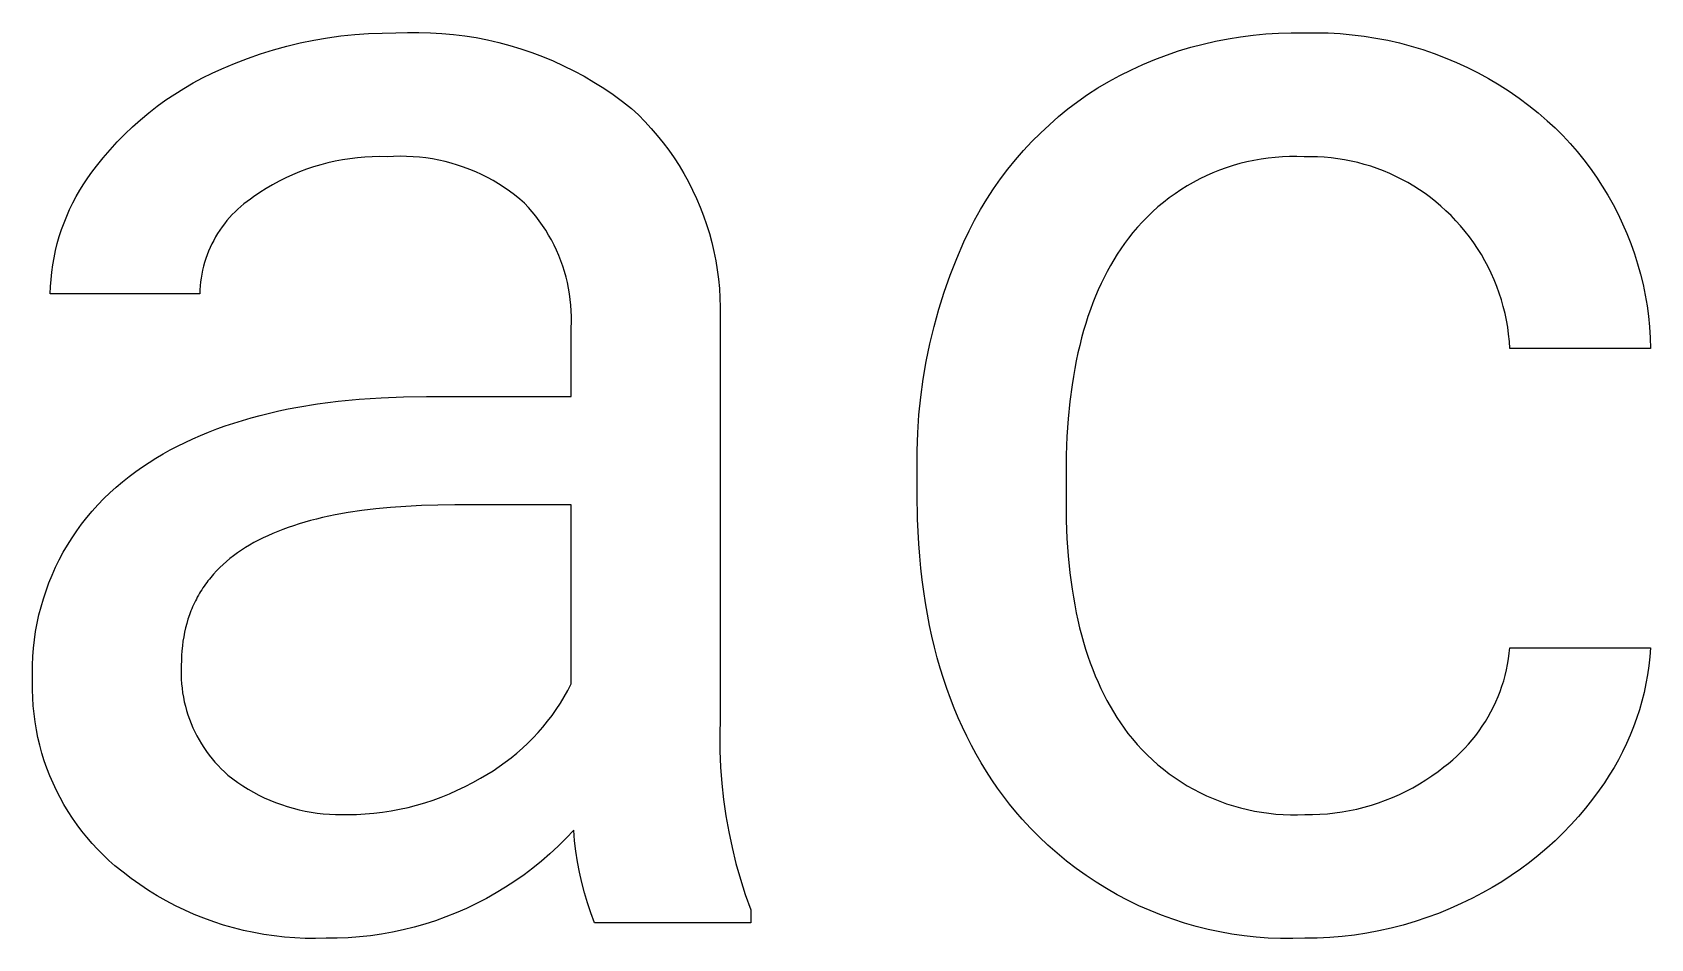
# Model space of a CAD drawing. Header units: millimetres. Extents: x -1421 to 3505, y -683 to 2759.
# Drawn here: x 3351.41 to 3400.03, y -247.16 to -219.95 of the extents above; entities that cross this region are included whole.
import ezdxf

# ---------------------------------------------------------------- set-up
doc = ezdxf.new("R2010")
doc.units = ezdxf.units.MM
doc.header["$MEASUREMENT"] = 0
doc.layers.add('Domyślny', color=7, linetype='Continuous', true_color=0x000000)

msp = doc.modelspace()

# ---------------------------------------------------------------- linework, layer by layer
at = {"layer": 'Domyślny'}
for p, q in [((3359.458, -220.271), (3359.863, -220.187)), ((3359.863, -220.187), (3360.271, -220.117)), ((3360.271, -220.117), (3360.681, -220.061)), ((3360.681, -220.061), (3361.093, -220.018)), ((3361.093, -220.018), (3361.506, -219.988)), ((3361.506, -219.988), (3361.919, -219.973)), ((3361.919, -219.973), (3362.333, -219.97)), ((3362.333, -219.97), (3362.678, -219.956)), ((3362.678, -219.956), (3363.024, -219.953)), ((3363.024, -219.953), (3363.37, -219.962)), ((3363.37, -219.962), (3363.715, -219.982)), ((3363.715, -219.982), (3364.059, -220.013)), ((3364.059, -220.013), (3364.402, -220.057)), ((3364.402, -220.057), (3364.743, -220.111)), ((3364.743, -220.111), (3365.082, -220.178)), ((3365.082, -220.178), (3365.419, -220.255)), ((3386.582, -220.302), (3386.955, -220.216)), ((3386.955, -220.216), (3387.33, -220.143)), ((3387.33, -220.143), (3387.707, -220.082)), ((3387.707, -220.082), (3388.086, -220.034)), ((3388.086, -220.034), (3388.467, -219.999)), ((3388.467, -219.999), (3388.849, -219.977)), ((3388.849, -219.977), (3389.231, -219.967)), ((3389.231, -219.967), (3389.613, -219.97)), ((3389.613, -219.97), (3389.975, -219.965)), ((3389.975, -219.965), (3390.336, -219.971)), ((3390.336, -219.971), (3390.697, -219.99)), ((3390.697, -219.99), (3391.058, -220.022)), ((3391.058, -220.022), (3391.417, -220.066)), ((3391.417, -220.066), (3391.774, -220.122)), ((3391.774, -220.122), (3392.129, -220.19)), ((3392.129, -220.19), (3392.482, -220.271)), ((3357.87, -220.736), (3358.261, -220.6)), ((3358.261, -220.6), (3358.656, -220.477)), ((3358.656, -220.477), (3359.055, -220.367)), ((3359.055, -220.367), (3359.458, -220.271)), ((3365.419, -220.255), (3365.753, -220.344)), ((3365.753, -220.344), (3366.084, -220.444)), ((3366.084, -220.444), (3366.412, -220.555)), ((3366.412, -220.555), (3366.735, -220.676)), ((3366.735, -220.676), (3367.054, -220.809)), ((3385.127, -220.769), (3385.485, -220.634)), ((3385.485, -220.634), (3385.847, -220.511)), ((3385.847, -220.511), (3386.213, -220.4)), ((3386.213, -220.4), (3386.582, -220.302)), ((3392.482, -220.271), (3392.831, -220.364)), ((3392.831, -220.364), (3393.178, -220.469)), ((3393.178, -220.469), (3393.52, -220.585)), ((3393.52, -220.585), (3393.858, -220.714)), ((3393.858, -220.714), (3394.191, -220.854)), ((3356.521, -221.32), (3356.81, -221.178)), ((3356.81, -221.178), (3357.103, -221.047)), ((3357.103, -221.047), (3357.484, -220.885)), ((3357.484, -220.885), (3357.87, -220.736)), ((3367.054, -220.809), (3367.369, -220.952)), ((3367.369, -220.952), (3367.678, -221.106)), ((3367.678, -221.106), (3367.983, -221.27)), ((3384.084, -221.244), (3384.426, -221.074)), ((3384.426, -221.074), (3384.774, -220.915)), ((3384.774, -220.915), (3385.127, -220.769)), ((3394.191, -220.854), (3394.52, -221.005)), ((3394.52, -221.005), (3394.843, -221.168)), ((3394.843, -221.168), (3395.16, -221.342)), ((3355.686, -221.803), (3355.959, -221.633)), ((3355.959, -221.633), (3356.237, -221.472)), ((3356.237, -221.472), (3356.521, -221.32)), ((3367.983, -221.27), (3368.281, -221.444)), ((3368.281, -221.444), (3368.574, -221.628)), ((3368.574, -221.628), (3368.86, -221.822)), ((3383.112, -221.819), (3383.417, -221.618)), ((3383.417, -221.618), (3383.747, -221.426)), ((3383.747, -221.426), (3384.084, -221.244)), ((3395.16, -221.342), (3395.471, -221.526)), ((3395.471, -221.526), (3395.776, -221.722)), ((3354.905, -222.368), (3355.159, -222.171)), ((3355.159, -222.171), (3355.42, -221.982)), ((3355.42, -221.982), (3355.686, -221.803)), ((3368.86, -221.822), (3369.14, -222.025)), ((3369.14, -222.025), (3369.413, -222.237)), ((3382.522, -222.252), (3382.813, -222.03)), ((3382.813, -222.03), (3383.112, -221.819)), ((3395.776, -221.722), (3396.073, -221.927)), ((3396.073, -221.927), (3396.364, -222.143)), ((3396.364, -222.143), (3396.646, -222.368)), ((3354.418, -222.787), (3354.658, -222.574)), ((3354.658, -222.574), (3354.905, -222.368)), ((3369.413, -222.237), (3369.616, -222.429)), ((3369.616, -222.429), (3369.812, -222.629)), ((3369.812, -222.629), (3370.002, -222.834)), ((3381.963, -222.724), (3382.239, -222.483)), ((3382.239, -222.483), (3382.522, -222.252)), ((3396.646, -222.368), (3396.921, -222.604)), ((3396.921, -222.604), (3397.156, -222.823)), ((3353.96, -223.239), (3354.185, -223.009)), ((3354.185, -223.009), (3354.418, -222.787)), ((3370.002, -222.834), (3370.184, -223.047)), ((3370.184, -223.047), (3370.359, -223.265)), ((3381.438, -223.233), (3381.696, -222.974)), ((3381.696, -222.974), (3381.963, -222.724)), ((3397.156, -222.823), (3397.384, -223.051)), ((3397.384, -223.051), (3397.604, -223.286)), ((3353.534, -223.721), (3353.743, -223.476)), ((3353.743, -223.476), (3353.96, -223.239)), ((3370.359, -223.265), (3370.526, -223.489)), ((3370.526, -223.489), (3370.686, -223.719)), ((3380.949, -223.776), (3381.189, -223.5)), ((3381.189, -223.5), (3381.438, -223.233)), ((3397.604, -223.286), (3397.815, -223.528)), ((3397.815, -223.528), (3398.018, -223.778)), ((3353.2, -224.145), (3353.334, -223.972)), ((3353.334, -223.972), (3353.534, -223.721)), ((3359.644, -224.064), (3359.434, -224.143)), ((3359.857, -223.992), (3359.644, -224.064)), ((3360.072, -223.928), (3359.857, -223.992)), ((3360.288, -223.87), (3360.072, -223.928)), ((3360.507, -223.821), (3360.288, -223.87)), ((3360.728, -223.779), (3360.507, -223.821)), ((3360.949, -223.744), (3360.728, -223.779)), ((3361.172, -223.718), (3360.949, -223.744)), ((3361.396, -223.698), (3361.172, -223.718)), ((3361.62, -223.687), (3361.396, -223.698)), ((3361.844, -223.683), (3361.62, -223.687)), ((3362.068, -223.687), (3361.844, -223.683)), ((3362.262, -223.676), (3362.068, -223.687)), ((3362.457, -223.672), (3362.262, -223.676)), ((3362.652, -223.675), (3362.457, -223.672)), ((3362.846, -223.684), (3362.652, -223.675)), ((3363.04, -223.7), (3362.846, -223.684)), ((3363.233, -223.723), (3363.04, -223.7)), ((3363.426, -223.753), (3363.233, -223.723)), ((3363.617, -223.789), (3363.426, -223.753)), ((3363.807, -223.832), (3363.617, -223.789)), ((3363.995, -223.881), (3363.807, -223.832)), ((3364.182, -223.937), (3363.995, -223.881)), ((3364.366, -223.999), (3364.182, -223.937)), ((3364.548, -224.068), (3364.366, -223.999)), ((3364.728, -224.142), (3364.548, -224.068)), ((3370.686, -223.719), (3370.838, -223.954)), ((3370.838, -223.954), (3370.982, -224.194)), ((3380.498, -224.352), (3380.718, -224.06)), ((3380.718, -224.06), (3380.949, -223.776)), ((3387.071, -224.092), (3386.87, -224.173)), ((3387.274, -224.018), (3387.071, -224.092)), ((3387.48, -223.952), (3387.274, -224.018)), ((3387.687, -223.892), (3387.48, -223.952)), ((3387.897, -223.84), (3387.687, -223.892)), ((3388.108, -223.795), (3387.897, -223.84)), ((3388.321, -223.758), (3388.108, -223.795)), ((3388.535, -223.727), (3388.321, -223.758)), ((3388.75, -223.704), (3388.535, -223.727)), ((3388.965, -223.689), (3388.75, -223.704)), ((3389.181, -223.681), (3388.965, -223.689)), ((3389.397, -223.68), (3389.181, -223.681)), ((3389.613, -223.687), (3389.397, -223.68)), ((3389.816, -223.685), (3389.613, -223.687)), ((3390.02, -223.69), (3389.816, -223.685)), ((3390.223, -223.702), (3390.02, -223.69)), ((3390.425, -223.72), (3390.223, -223.702)), ((3390.627, -223.746), (3390.425, -223.72)), ((3390.828, -223.778), (3390.627, -223.746)), ((3391.028, -223.817), (3390.828, -223.778)), ((3391.226, -223.863), (3391.028, -223.817)), ((3391.423, -223.915), (3391.226, -223.863)), ((3391.617, -223.974), (3391.423, -223.915)), ((3391.81, -224.04), (3391.617, -223.974)), ((3392, -224.112), (3391.81, -224.04)), ((3392.188, -224.191), (3392, -224.112)), ((3398.018, -223.778), (3398.213, -224.034)), ((3398.213, -224.034), (3398.398, -224.297)), ((3352.835, -224.689), (3352.951, -224.503)), ((3352.951, -224.503), (3353.072, -224.322)), ((3353.072, -224.322), (3353.2, -224.145)), ((3358.625, -224.53), (3358.432, -224.643)), ((3358.822, -224.423), (3358.625, -224.53)), ((3359.023, -224.322), (3358.822, -224.423)), ((3359.227, -224.229), (3359.023, -224.322)), ((3359.434, -224.143), (3359.227, -224.229)), ((3364.905, -224.223), (3364.728, -224.142)), ((3365.079, -224.311), (3364.905, -224.223)), ((3365.25, -224.404), (3365.079, -224.311)), ((3365.417, -224.503), (3365.25, -224.404)), ((3365.581, -224.607), (3365.417, -224.503)), ((3365.742, -224.718), (3365.581, -224.607)), ((3370.982, -224.194), (3371.117, -224.439)), ((3371.117, -224.439), (3371.244, -224.688)), ((3380.287, -224.651), (3380.498, -224.352)), ((3386.1, -224.563), (3385.916, -224.677)), ((3386.287, -224.455), (3386.1, -224.563)), ((3386.479, -224.354), (3386.287, -224.455)), ((3386.673, -224.26), (3386.479, -224.354)), ((3386.87, -224.173), (3386.673, -224.26)), ((3392.372, -224.276), (3392.188, -224.191)), ((3392.554, -224.367), (3392.372, -224.276)), ((3392.733, -224.464), (3392.554, -224.367)), ((3392.908, -224.568), (3392.733, -224.464)), ((3393.08, -224.677), (3392.908, -224.568)), ((3398.398, -224.297), (3398.575, -224.567)), ((3398.575, -224.567), (3398.742, -224.842)), ((3352.529, -225.268), (3352.625, -225.071)), ((3352.625, -225.071), (3352.727, -224.878)), ((3352.727, -224.878), (3352.835, -224.689)), ((3357.861, -225.027), (3357.766, -225.1)), ((3357.958, -224.957), (3357.861, -225.027)), ((3358.057, -224.89), (3357.958, -224.957)), ((3358.243, -224.764), (3358.057, -224.89)), ((3358.432, -224.643), (3358.243, -224.764)), ((3365.898, -224.833), (3365.742, -224.718)), ((3366.051, -224.955), (3365.898, -224.833)), ((3366.199, -225.081), (3366.051, -224.955)), ((3366.315, -225.206), (3366.199, -225.081)), ((3371.244, -224.688), (3371.362, -224.941)), ((3371.362, -224.941), (3371.472, -225.199)), ((3379.897, -225.27), (3380.087, -224.957)), ((3380.087, -224.957), (3380.287, -224.651)), ((3385.391, -225.055), (3385.224, -225.193)), ((3385.561, -224.923), (3385.391, -225.055)), ((3385.737, -224.797), (3385.561, -224.923)), ((3385.916, -224.677), (3385.737, -224.797)), ((3393.248, -224.792), (3393.08, -224.677)), ((3393.412, -224.912), (3393.248, -224.792)), ((3393.572, -225.038), (3393.412, -224.912)), ((3393.727, -225.169), (3393.572, -225.038)), ((3398.742, -224.842), (3398.9, -225.122)), ((3352.36, -225.67), (3352.441, -225.467)), ((3352.441, -225.467), (3352.529, -225.268)), ((3357.333, -225.512), (3357.255, -225.602)), ((3357.414, -225.423), (3357.333, -225.512)), ((3357.498, -225.338), (3357.414, -225.423)), ((3357.585, -225.256), (3357.498, -225.338)), ((3357.674, -225.176), (3357.585, -225.256)), ((3357.766, -225.1), (3357.674, -225.176)), ((3366.427, -225.336), (3366.315, -225.206)), ((3366.535, -225.469), (3366.427, -225.336)), ((3366.638, -225.606), (3366.535, -225.469)), ((3371.472, -225.199), (3371.573, -225.46)), ((3371.573, -225.46), (3371.665, -225.724)), ((3379.718, -225.589), (3379.897, -225.27)), ((3384.907, -225.486), (3384.756, -225.64)), ((3385.063, -225.337), (3384.907, -225.486)), ((3385.224, -225.193), (3385.063, -225.337)), ((3393.878, -225.306), (3393.727, -225.169)), ((3394.03, -225.454), (3393.878, -225.306)), ((3394.177, -225.607), (3394.03, -225.454)), ((3398.9, -225.122), (3399.047, -225.408)), ((3399.047, -225.408), (3399.186, -225.699)), ((3352.218, -226.083), (3352.285, -225.875)), ((3352.285, -225.875), (3352.36, -225.67)), ((3356.975, -225.99), (3356.914, -226.092)), ((3357.04, -225.889), (3356.975, -225.99)), ((3357.109, -225.791), (3357.04, -225.889)), ((3357.18, -225.696), (3357.109, -225.791)), ((3357.255, -225.602), (3357.18, -225.696)), ((3366.737, -225.746), (3366.638, -225.606)), ((3366.831, -225.889), (3366.737, -225.746)), ((3366.919, -226.036), (3366.831, -225.889)), ((3367.003, -226.185), (3366.919, -226.036)), ((3371.665, -225.724), (3371.747, -225.991)), ((3371.747, -225.991), (3371.821, -226.261)), ((3379.394, -226.244), (3379.551, -225.914)), ((3379.551, -225.914), (3379.718, -225.589)), ((3384.47, -225.964), (3384.336, -226.133)), ((3384.61, -225.8), (3384.47, -225.964)), ((3384.756, -225.64), (3384.61, -225.8)), ((3394.319, -225.765), (3394.177, -225.607)), ((3394.455, -225.928), (3394.319, -225.765)), ((3394.586, -226.095), (3394.455, -225.928)), ((3399.186, -225.699), (3399.314, -225.994)), ((3399.314, -225.994), (3399.431, -226.293)), ((3352.06, -226.719), (3352.105, -226.505)), ((3352.105, -226.505), (3352.158, -226.293)), ((3352.158, -226.293), (3352.218, -226.083)), ((3356.703, -226.522), (3356.659, -226.633)), ((3356.75, -226.412), (3356.703, -226.522)), ((3356.801, -226.303), (3356.75, -226.412)), ((3356.856, -226.197), (3356.801, -226.303)), ((3356.914, -226.092), (3356.856, -226.197)), ((3367.082, -226.338), (3367.003, -226.185)), ((3367.155, -226.492), (3367.082, -226.338)), ((3367.223, -226.65), (3367.155, -226.492)), ((3371.821, -226.261), (3371.885, -226.533)), ((3371.885, -226.533), (3371.94, -226.808)), ((3379.18, -226.739), (3379.394, -226.244)), ((3384.109, -226.448), (3384.001, -226.611)), ((3384.22, -226.288), (3384.109, -226.448)), ((3384.336, -226.133), (3384.22, -226.288)), ((3394.71, -226.267), (3394.586, -226.095)), ((3394.829, -226.443), (3394.71, -226.267)), ((3394.941, -226.624), (3394.829, -226.443)), ((3399.431, -226.293), (3399.539, -226.596)), ((3351.991, -227.15), (3352.022, -226.934)), ((3352.022, -226.934), (3352.06, -226.719)), ((3356.552, -226.975), (3356.524, -227.092)), ((3356.584, -226.86), (3356.552, -226.975)), ((3356.62, -226.746), (3356.584, -226.86)), ((3356.659, -226.633), (3356.62, -226.746)), ((3367.286, -226.809), (3367.223, -226.65)), ((3367.343, -226.971), (3367.286, -226.809)), ((3367.395, -227.134), (3367.343, -226.971)), ((3371.94, -226.808), (3371.986, -227.084)), ((3378.983, -227.241), (3379.18, -226.739)), ((3383.796, -226.951), (3383.699, -227.128)), ((3383.897, -226.779), (3383.796, -226.951)), ((3384.001, -226.611), (3383.897, -226.779)), ((3395.047, -226.808), (3394.941, -226.624)), ((3395.146, -226.995), (3395.047, -226.808)), ((3395.239, -227.186), (3395.146, -226.995)), ((3399.539, -226.596), (3399.636, -226.903)), ((3399.636, -226.903), (3399.723, -227.213)), ((3351.953, -227.585), (3351.969, -227.367)), ((3351.969, -227.367), (3351.991, -227.15)), ((3356.463, -227.445), (3356.451, -227.564)), ((3356.479, -227.327), (3356.463, -227.445)), ((3356.5, -227.209), (3356.479, -227.327)), ((3356.524, -227.092), (3356.5, -227.209)), ((3367.441, -227.299), (3367.395, -227.134)), ((3367.482, -227.465), (3367.441, -227.299)), ((3367.517, -227.633), (3367.482, -227.465)), ((3371.986, -227.084), (3372.022, -227.361)), ((3372.022, -227.361), (3372.049, -227.64)), ((3378.804, -227.749), (3378.983, -227.241)), ((3383.516, -227.493), (3383.43, -227.682)), ((3383.606, -227.308), (3383.516, -227.493)), ((3383.699, -227.128), (3383.606, -227.308)), ((3395.325, -227.381), (3395.239, -227.186)), ((3395.405, -227.578), (3395.325, -227.381)), ((3399.723, -227.213), (3399.799, -227.526)), ((3399.799, -227.526), (3399.864, -227.841)), ((3351.945, -227.803), (3351.953, -227.585)), ((3356.439, -227.803), (3351.945, -227.803)), ((3356.443, -227.684), (3356.439, -227.803)), ((3356.451, -227.564), (3356.443, -227.684)), ((3367.546, -227.802), (3367.517, -227.633)), ((3367.569, -227.972), (3367.546, -227.802)), ((3367.587, -228.142), (3367.569, -227.972)), ((3372.049, -227.64), (3372.066, -227.919)), ((3372.066, -227.919), (3372.073, -228.198)), ((3378.641, -228.263), (3378.804, -227.749)), ((3383.348, -227.876), (3383.269, -228.073)), ((3383.43, -227.682), (3383.348, -227.876)), ((3395.477, -227.777), (3395.405, -227.578)), ((3395.542, -227.979), (3395.477, -227.777)), ((3395.6, -228.184), (3395.542, -227.979)), ((3399.864, -227.841), (3399.918, -228.158)), ((3367.599, -228.313), (3367.587, -228.142)), ((3367.605, -228.484), (3367.599, -228.313)), ((3367.605, -228.655), (3367.605, -228.484)), ((3372.073, -228.198), (3372.071, -228.478)), ((3372.071, -228.478), (3372.071, -240.55)), ((3378.497, -228.782), (3378.641, -228.263)), ((3383.123, -228.482), (3383.055, -228.692)), ((3383.194, -228.275), (3383.123, -228.482)), ((3383.269, -228.073), (3383.194, -228.275)), ((3395.652, -228.39), (3395.6, -228.184)), ((3395.695, -228.597), (3395.652, -228.39)), ((3399.918, -228.158), (3399.962, -228.477)), ((3399.962, -228.477), (3399.994, -228.797)), ((3367.6, -228.827), (3367.605, -228.655)), ((3367.6, -230.888), (3367.6, -228.827)), ((3378.37, -229.306), (3378.497, -228.782)), ((3382.991, -228.907), (3382.931, -229.126)), ((3383.055, -228.692), (3382.991, -228.907)), ((3395.732, -228.807), (3395.695, -228.597)), ((3395.761, -229.017), (3395.732, -228.807)), ((3399.994, -228.797), (3400.016, -229.118)), ((3378.261, -229.834), (3378.37, -229.306)), ((3382.874, -229.349), (3382.821, -229.577)), ((3382.931, -229.126), (3382.874, -229.349)), ((3395.783, -229.228), (3395.761, -229.017)), ((3395.798, -229.44), (3395.783, -229.228)), ((3400.026, -229.44), (3395.798, -229.44)), ((3400.016, -229.118), (3400.026, -229.44)), ((3378.171, -230.365), (3378.261, -229.834)), ((3382.772, -229.809), (3382.726, -230.045)), ((3382.821, -229.577), (3382.772, -229.809)), ((3378.098, -230.9), (3378.171, -230.365)), ((3382.684, -230.285), (3382.646, -230.53)), ((3382.726, -230.045), (3382.684, -230.285)), ((3361.229, -230.967), (3361.883, -230.923)), ((3361.883, -230.923), (3362.558, -230.897)), ((3362.558, -230.897), (3363.251, -230.888)), ((3363.251, -230.888), (3367.6, -230.888)), ((3378.044, -231.436), (3378.098, -230.9)), ((3382.646, -230.53), (3382.58, -231.032)), ((3358.253, -231.45), (3358.529, -231.382)), ((3358.529, -231.382), (3358.809, -231.319)), ((3358.809, -231.319), (3359.094, -231.259)), ((3359.094, -231.259), (3359.385, -231.204)), ((3359.385, -231.204), (3359.98, -231.108)), ((3359.98, -231.108), (3360.595, -231.029)), ((3360.595, -231.029), (3361.229, -230.967)), ((3382.58, -231.032), (3382.529, -231.551)), ((3356.705, -231.951), (3356.951, -231.857)), ((3356.951, -231.857), (3357.201, -231.767)), ((3357.201, -231.767), (3357.457, -231.681)), ((3357.457, -231.681), (3357.718, -231.6)), ((3357.718, -231.6), (3357.983, -231.523)), ((3357.983, -231.523), (3358.253, -231.45)), ((3378.008, -231.974), (3378.044, -231.436)), ((3382.529, -231.551), (3382.492, -232.087)), ((3355.55, -232.489), (3355.771, -232.373)), ((3355.771, -232.373), (3355.997, -232.261)), ((3355.997, -232.261), (3356.228, -232.153)), ((3356.228, -232.153), (3356.464, -232.05)), ((3356.464, -232.05), (3356.705, -231.951)), ((3377.99, -232.512), (3378.008, -231.974)), ((3382.492, -232.087), (3382.47, -232.641)), ((3354.715, -232.998), (3354.916, -232.864)), ((3354.916, -232.864), (3355.123, -232.735)), ((3355.123, -232.735), (3355.334, -232.61)), ((3355.334, -232.61), (3355.55, -232.489)), ((3377.991, -233.051), (3377.99, -232.512)), ((3382.47, -232.641), (3382.463, -233.211)), ((3354.116, -233.442), (3354.314, -233.286)), ((3354.314, -233.286), (3354.519, -233.137)), ((3354.519, -233.137), (3354.715, -232.998)), ((3377.991, -233.803), (3377.991, -233.051)), ((3382.463, -233.211), (3382.463, -234.053)), ((3353.553, -233.951), (3353.735, -233.775)), ((3353.735, -233.775), (3353.922, -233.606)), ((3353.922, -233.606), (3354.116, -233.442)), ((3378.003, -234.567), (3377.991, -233.803)), ((3353.046, -234.515), (3353.208, -234.322)), ((3353.208, -234.322), (3353.377, -234.133)), ((3353.377, -234.133), (3353.553, -233.951)), ((3361.306, -234.31), (3360.897, -234.371)), ((3361.731, -234.258), (3361.306, -234.31)), ((3362.172, -234.216), (3361.731, -234.258)), ((3362.629, -234.183), (3362.172, -234.216)), ((3363.102, -234.159), (3362.629, -234.183)), ((3363.592, -234.145), (3363.102, -234.159)), ((3364.097, -234.14), (3363.592, -234.145)), ((3367.6, -234.14), (3364.097, -234.14)), ((3367.6, -239.512), (3367.6, -234.14)), ((3382.463, -234.053), (3382.47, -234.609)), ((3352.741, -234.919), (3352.89, -234.715)), ((3352.89, -234.715), (3353.046, -234.515)), ((3359.092, -234.818), (3358.933, -234.875)), ((3359.254, -234.762), (3359.092, -234.818)), ((3359.421, -234.709), (3359.254, -234.762)), ((3359.591, -234.659), (3359.421, -234.709)), ((3359.766, -234.611), (3359.591, -234.659)), ((3359.944, -234.565), (3359.766, -234.611)), ((3360.127, -234.521), (3359.944, -234.565)), ((3360.504, -234.441), (3360.127, -234.521)), ((3360.897, -234.371), (3360.504, -234.441)), ((3378.04, -235.312), (3378.003, -234.567)), ((3382.47, -234.609), (3382.492, -235.148)), ((3352.465, -235.343), (3352.6, -235.129)), ((3352.6, -235.129), (3352.741, -234.919)), ((3358.067, -235.27), (3357.937, -235.344)), ((3358.201, -235.199), (3358.067, -235.27)), ((3358.34, -235.129), (3358.201, -235.199)), ((3358.482, -235.062), (3358.34, -235.129)), ((3358.629, -234.998), (3358.482, -235.062)), ((3358.779, -234.935), (3358.629, -234.998)), ((3358.933, -234.875), (3358.779, -234.935)), ((3382.492, -235.148), (3382.528, -235.671)), ((3352.107, -236.012), (3352.219, -235.785)), ((3352.219, -235.785), (3352.338, -235.562)), ((3352.338, -235.562), (3352.465, -235.343)), ((3357.345, -235.75), (3357.239, -235.838)), ((3357.455, -235.664), (3357.345, -235.75)), ((3357.57, -235.581), (3357.455, -235.664)), ((3357.688, -235.5), (3357.57, -235.581)), ((3357.81, -235.421), (3357.688, -235.5)), ((3357.937, -235.344), (3357.81, -235.421)), ((3378.068, -235.676), (3378.04, -235.312)), ((3378.102, -236.035), (3378.068, -235.676)), ((3382.528, -235.671), (3382.579, -236.178)), ((3351.908, -236.477), (3352.004, -236.243)), ((3352.004, -236.243), (3352.107, -236.012)), ((3356.854, -236.215), (3356.768, -236.315)), ((3356.944, -236.117), (3356.854, -236.215)), ((3357.038, -236.022), (3356.944, -236.117)), ((3357.137, -235.929), (3357.038, -236.022)), ((3357.239, -235.838), (3357.137, -235.929)), ((3378.142, -236.389), (3378.102, -236.035)), ((3382.579, -236.178), (3382.644, -236.668)), ((3351.741, -236.954), (3351.82, -236.714)), ((3351.82, -236.714), (3351.908, -236.477)), ((3356.463, -236.738), (3356.429, -236.793)), ((3356.497, -236.683), (3356.463, -236.738)), ((3356.533, -236.628), (3356.497, -236.683)), ((3356.57, -236.575), (3356.533, -236.628)), ((3356.607, -236.521), (3356.57, -236.575)), ((3356.646, -236.469), (3356.607, -236.521)), ((3356.685, -236.417), (3356.646, -236.469)), ((3356.726, -236.365), (3356.685, -236.417)), ((3356.768, -236.315), (3356.726, -236.365)), ((3378.188, -236.738), (3378.142, -236.389)), ((3378.241, -237.082), (3378.188, -236.738)), ((3382.644, -236.668), (3382.683, -236.907)), ((3351.607, -237.442), (3351.67, -237.197)), ((3351.67, -237.197), (3351.741, -236.954)), ((3356.222, -237.199), (3356.197, -237.259)), ((3356.249, -237.139), (3356.222, -237.199)), ((3356.276, -237.08), (3356.249, -237.139)), ((3356.305, -237.022), (3356.276, -237.08)), ((3356.335, -236.964), (3356.305, -237.022)), ((3356.365, -236.906), (3356.335, -236.964)), ((3356.397, -236.85), (3356.365, -236.906)), ((3356.429, -236.793), (3356.397, -236.85)), ((3378.299, -237.421), (3378.241, -237.082)), ((3382.683, -236.907), (3382.724, -237.143)), ((3382.724, -237.143), (3382.77, -237.374)), ((3351.507, -237.938), (3351.553, -237.689)), ((3351.553, -237.689), (3351.607, -237.442)), ((3356.046, -237.697), (3356.012, -237.828)), ((3356.084, -237.569), (3356.046, -237.697)), ((3356.126, -237.443), (3356.084, -237.569)), ((3356.172, -237.32), (3356.126, -237.443)), ((3356.197, -237.259), (3356.172, -237.32)), ((3378.364, -237.754), (3378.299, -237.421)), ((3382.77, -237.374), (3382.819, -237.601)), ((3382.819, -237.601), (3382.871, -237.824)), ((3351.442, -238.44), (3351.47, -238.188)), ((3351.47, -238.188), (3351.507, -237.938)), ((3355.956, -238.096), (3355.933, -238.234)), ((3355.982, -237.961), (3355.956, -238.096)), ((3356.012, -237.828), (3355.982, -237.961)), ((3378.435, -238.083), (3378.364, -237.754)), ((3378.512, -238.406), (3378.435, -238.083)), ((3382.871, -237.824), (3382.928, -238.043)), ((3382.928, -238.043), (3382.988, -238.258)), ((3351.411, -238.945), (3351.422, -238.692)), ((3351.422, -238.692), (3351.442, -238.44)), ((3355.891, -238.66), (3355.885, -238.807)), ((3355.901, -238.516), (3355.891, -238.66)), ((3355.915, -238.374), (3355.901, -238.516)), ((3355.933, -238.234), (3355.915, -238.374)), ((3378.595, -238.725), (3378.512, -238.406)), ((3382.988, -238.258), (3383.051, -238.469)), ((3383.051, -238.469), (3383.119, -238.676)), ((3383.119, -238.676), (3383.189, -238.879)), ((3395.758, -238.761), (3395.781, -238.594)), ((3395.781, -238.594), (3395.798, -238.427)), ((3395.798, -238.427), (3400.026, -238.427)), ((3400.005, -238.697), (3399.974, -238.966)), ((3400.026, -238.427), (3400.005, -238.697)), ((3351.409, -239.197), (3351.411, -238.945)), ((3355.879, -239.094), (3355.878, -239.231)), ((3355.883, -238.957), (3355.879, -239.094)), ((3355.885, -238.807), (3355.883, -238.957)), ((3378.684, -239.038), (3378.595, -238.725)), ((3378.78, -239.346), (3378.684, -239.038)), ((3383.189, -238.879), (3383.264, -239.077)), ((3383.264, -239.077), (3383.342, -239.272)), ((3395.656, -239.256), (3395.695, -239.092)), ((3395.695, -239.092), (3395.729, -238.927)), ((3395.729, -238.927), (3395.758, -238.761)), ((3399.974, -238.966), (3399.935, -239.235)), ((3351.415, -239.45), (3351.409, -239.197)), ((3351.414, -239.691), (3351.415, -239.45)), ((3355.878, -239.231), (3355.883, -239.368)), ((3355.883, -239.368), (3355.892, -239.505)), ((3355.892, -239.505), (3355.906, -239.641)), ((3355.906, -239.641), (3355.924, -239.777)), ((3367.497, -239.709), (3367.6, -239.512)), ((3378.881, -239.648), (3378.78, -239.346)), ((3378.989, -239.946), (3378.881, -239.648)), ((3383.342, -239.272), (3383.424, -239.463)), ((3383.424, -239.463), (3383.509, -239.649)), ((3383.509, -239.649), (3383.598, -239.832)), ((3395.505, -239.737), (3395.56, -239.579)), ((3395.56, -239.579), (3395.611, -239.418)), ((3395.611, -239.418), (3395.656, -239.256)), ((3399.887, -239.501), (3399.829, -239.766)), ((3399.935, -239.235), (3399.887, -239.501)), ((3351.421, -239.931), (3351.414, -239.691)), ((3351.436, -240.171), (3351.421, -239.931)), ((3355.924, -239.777), (3355.947, -239.912)), ((3355.947, -239.912), (3355.974, -240.047)), ((3355.974, -240.047), (3356.006, -240.18)), ((3367.15, -240.277), (3367.272, -240.091)), ((3367.272, -240.091), (3367.388, -239.902)), ((3367.388, -239.902), (3367.497, -239.709)), ((3379.103, -240.239), (3378.989, -239.946)), ((3383.598, -239.832), (3383.691, -240.01)), ((3383.691, -240.01), (3383.787, -240.185)), ((3395.306, -240.201), (3395.377, -240.049)), ((3395.377, -240.049), (3395.443, -239.894)), ((3395.443, -239.894), (3395.505, -239.737)), ((3399.763, -240.029), (3399.688, -240.29)), ((3399.829, -239.766), (3399.763, -240.029)), ((3351.459, -240.411), (3351.436, -240.171)), ((3351.49, -240.649), (3351.459, -240.411)), ((3351.53, -240.887), (3351.49, -240.649)), ((3356.006, -240.18), (3356.042, -240.312)), ((3356.042, -240.312), (3356.083, -240.443)), ((3356.083, -240.443), (3356.128, -240.572)), ((3356.128, -240.572), (3356.177, -240.7)), ((3366.748, -240.807), (3366.888, -240.634)), ((3366.888, -240.634), (3367.022, -240.458)), ((3367.022, -240.458), (3367.15, -240.277)), ((3372.071, -240.55), (3372.06, -241.038)), ((3379.223, -240.526), (3379.103, -240.239)), ((3379.349, -240.808), (3379.223, -240.526)), ((3383.787, -240.185), (3383.887, -240.355)), ((3383.887, -240.355), (3383.99, -240.522)), ((3383.99, -240.522), (3384.098, -240.684)), ((3394.97, -240.785), (3395.061, -240.643)), ((3395.061, -240.643), (3395.147, -240.499)), ((3395.147, -240.499), (3395.229, -240.351)), ((3395.229, -240.351), (3395.306, -240.201)), ((3399.605, -240.548), (3399.512, -240.803)), ((3399.688, -240.29), (3399.605, -240.548)), ((3351.577, -241.122), (3351.53, -240.887)), ((3351.633, -241.356), (3351.577, -241.122)), ((3356.177, -240.7), (3356.231, -240.827)), ((3356.231, -240.827), (3356.289, -240.951)), ((3356.289, -240.951), (3356.351, -241.073)), ((3356.351, -241.073), (3356.417, -241.193)), ((3366.295, -241.293), (3366.451, -241.136)), ((3366.451, -241.136), (3366.602, -240.974)), ((3366.602, -240.974), (3366.748, -240.807)), ((3372.06, -241.038), (3372.065, -241.526)), ((3379.482, -241.086), (3379.349, -240.808)), ((3379.621, -241.358), (3379.482, -241.086)), ((3384.098, -240.684), (3384.208, -240.842)), ((3384.208, -240.842), (3384.323, -240.997)), ((3384.323, -240.997), (3384.459, -241.166)), ((3394.668, -241.19), (3394.773, -241.058)), ((3394.773, -241.058), (3394.874, -240.923)), ((3394.874, -240.923), (3394.97, -240.785)), ((3399.412, -241.054), (3399.303, -241.302)), ((3399.512, -240.803), (3399.412, -241.054)), ((3351.697, -241.588), (3351.633, -241.356)), ((3351.768, -241.818), (3351.697, -241.588)), ((3356.417, -241.193), (3356.487, -241.311)), ((3356.487, -241.311), (3356.562, -241.426)), ((3356.562, -241.426), (3356.639, -241.539)), ((3356.639, -241.539), (3356.721, -241.649)), ((3365.794, -241.732), (3365.966, -241.591)), ((3365.966, -241.591), (3366.133, -241.445)), ((3366.133, -241.445), (3366.295, -241.293)), ((3372.065, -241.526), (3372.086, -242.014)), ((3379.765, -241.625), (3379.621, -241.358)), ((3379.916, -241.886), (3379.765, -241.625)), ((3384.459, -241.166), (3384.6, -241.331)), ((3384.6, -241.331), (3384.747, -241.491)), ((3384.747, -241.491), (3384.9, -241.645)), ((3394.206, -241.678), (3394.327, -241.562)), ((3394.327, -241.562), (3394.445, -241.442)), ((3394.445, -241.442), (3394.559, -241.318)), ((3394.559, -241.318), (3394.668, -241.19)), ((3399.185, -241.547), (3399.06, -241.787)), ((3399.303, -241.302), (3399.185, -241.547)), ((3351.847, -242.045), (3351.768, -241.818)), ((3351.934, -242.269), (3351.847, -242.045)), ((3356.721, -241.649), (3356.806, -241.757)), ((3356.806, -241.757), (3356.895, -241.861)), ((3356.895, -241.861), (3356.988, -241.962)), ((3356.988, -241.962), (3357.083, -242.061)), ((3357.083, -242.061), (3357.182, -242.155)), ((3365.252, -242.117), (3365.437, -241.995)), ((3365.437, -241.995), (3365.618, -241.866)), ((3365.618, -241.866), (3365.794, -241.732)), ((3372.086, -242.014), (3372.123, -242.5)), ((3380.073, -242.143), (3379.916, -241.886)), ((3384.9, -241.645), (3385.057, -241.794)), ((3385.057, -241.794), (3385.22, -241.938)), ((3385.22, -241.938), (3385.388, -242.076)), ((3385.388, -242.076), (3385.56, -242.208)), ((3393.64, -242.14), (3393.818, -242.002)), ((3393.818, -242.002), (3393.951, -241.898)), ((3393.951, -241.898), (3394.08, -241.791)), ((3394.08, -241.791), (3394.206, -241.678)), ((3398.927, -242.023), (3398.785, -242.255)), ((3399.06, -241.787), (3398.927, -242.023)), ((3352.029, -242.49), (3351.934, -242.269)), ((3352.131, -242.708), (3352.029, -242.49)), ((3357.182, -242.155), (3357.284, -242.247)), ((3357.284, -242.247), (3357.43, -242.36)), ((3357.43, -242.36), (3357.579, -242.468)), ((3357.579, -242.468), (3357.732, -242.571)), ((3357.732, -242.571), (3357.889, -242.669)), ((3364.176, -242.707), (3364.412, -242.594)), ((3364.412, -242.594), (3364.643, -242.472)), ((3364.643, -242.472), (3364.87, -242.343)), ((3364.87, -242.343), (3365.063, -242.233)), ((3365.063, -242.233), (3365.252, -242.117)), ((3372.123, -242.5), (3372.176, -242.985)), ((3380.237, -242.395), (3380.073, -242.143)), ((3380.406, -242.641), (3380.237, -242.395)), ((3385.56, -242.208), (3385.737, -242.334)), ((3385.737, -242.334), (3385.918, -242.454)), ((3385.918, -242.454), (3386.103, -242.568)), ((3386.103, -242.568), (3386.292, -242.675)), ((3392.883, -242.628), (3393.078, -242.516)), ((3393.078, -242.516), (3393.27, -242.397)), ((3393.27, -242.397), (3393.457, -242.272)), ((3393.457, -242.272), (3393.64, -242.14)), ((3398.636, -242.481), (3398.48, -242.702)), ((3398.785, -242.255), (3398.636, -242.481)), ((3352.241, -242.922), (3352.131, -242.708)), ((3352.358, -243.133), (3352.241, -242.922)), ((3357.889, -242.669), (3358.049, -242.761)), ((3358.049, -242.761), (3358.212, -242.848)), ((3358.212, -242.848), (3358.377, -242.929)), ((3358.377, -242.929), (3358.546, -243.004)), ((3358.546, -243.004), (3358.716, -243.074)), ((3358.716, -243.074), (3358.89, -243.137)), ((3362.951, -243.155), (3363.201, -243.082)), ((3363.201, -243.082), (3363.45, -243)), ((3363.45, -243), (3363.695, -242.911)), ((3363.695, -242.911), (3363.937, -242.813)), ((3363.937, -242.813), (3364.176, -242.707)), ((3372.176, -242.985), (3372.245, -243.468)), ((3380.582, -242.882), (3380.406, -242.641)), ((3380.763, -243.118), (3380.582, -242.882)), ((3386.292, -242.675), (3386.485, -242.776)), ((3386.485, -242.776), (3386.68, -242.869)), ((3386.68, -242.869), (3386.879, -242.956)), ((3386.879, -242.956), (3387.081, -243.037)), ((3387.081, -243.037), (3387.286, -243.11)), ((3391.639, -243.153), (3391.853, -243.083)), ((3391.853, -243.083), (3392.065, -243.007)), ((3392.065, -243.007), (3392.275, -242.923)), ((3392.275, -242.923), (3392.481, -242.832)), ((3392.481, -242.832), (3392.683, -242.733)), ((3392.683, -242.733), (3392.883, -242.628)), ((3398.28, -242.973), (3398.072, -243.238)), ((3398.48, -242.702), (3398.28, -242.973)), ((3352.481, -243.339), (3352.358, -243.133)), ((3352.612, -243.541), (3352.481, -243.339)), ((3352.75, -243.738), (3352.612, -243.541)), ((3358.89, -243.137), (3359.065, -243.195)), ((3359.065, -243.195), (3359.242, -243.247)), ((3359.242, -243.247), (3359.421, -243.292)), ((3359.421, -243.292), (3359.601, -243.332)), ((3359.601, -243.332), (3359.782, -243.365)), ((3359.782, -243.365), (3359.965, -243.392)), ((3359.965, -243.392), (3360.148, -243.412)), ((3360.148, -243.412), (3360.332, -243.427)), ((3360.332, -243.427), (3360.516, -243.435)), ((3360.516, -243.435), (3360.701, -243.437)), ((3360.701, -243.437), (3360.885, -243.432)), ((3360.885, -243.432), (3361.146, -243.428)), ((3361.146, -243.428), (3361.407, -243.415)), ((3361.407, -243.415), (3361.667, -243.393)), ((3361.667, -243.393), (3361.927, -243.362)), ((3361.927, -243.362), (3362.185, -243.323)), ((3362.185, -243.323), (3362.442, -243.276)), ((3362.442, -243.276), (3362.697, -243.219)), ((3362.697, -243.219), (3362.951, -243.155)), ((3372.245, -243.468), (3372.33, -243.949)), ((3380.951, -243.349), (3380.763, -243.118)), ((3381.145, -243.575), (3380.951, -243.349)), ((3387.286, -243.11), (3387.493, -243.176)), ((3387.493, -243.176), (3387.702, -243.234)), ((3387.702, -243.234), (3387.913, -243.286)), ((3387.913, -243.286), (3388.125, -243.33)), ((3388.125, -243.33), (3388.339, -243.367)), ((3388.339, -243.367), (3388.554, -243.397)), ((3388.554, -243.397), (3388.77, -243.419)), ((3388.77, -243.419), (3388.987, -243.433)), ((3388.987, -243.433), (3389.204, -243.44)), ((3389.204, -243.44), (3389.421, -243.44)), ((3389.421, -243.44), (3389.638, -243.432)), ((3389.638, -243.432), (3389.864, -243.432)), ((3389.864, -243.432), (3390.089, -243.424)), ((3390.089, -243.424), (3390.314, -243.409)), ((3390.314, -243.409), (3390.538, -243.385)), ((3390.538, -243.385), (3390.761, -243.354)), ((3390.761, -243.354), (3390.983, -243.315)), ((3390.983, -243.315), (3391.204, -243.269)), ((3391.204, -243.269), (3391.422, -243.214)), ((3391.422, -243.214), (3391.639, -243.153)), ((3397.855, -243.495), (3397.63, -243.745)), ((3398.072, -243.238), (3397.855, -243.495)), ((3352.894, -243.93), (3352.75, -243.738)), ((3353.045, -244.118), (3352.894, -243.93)), ((3367.672, -243.904), (3367.443, -244.147)), ((3367.701, -244.22), (3367.672, -243.904)), ((3372.33, -243.949), (3372.431, -244.427)), ((3381.394, -243.844), (3381.145, -243.575)), ((3381.652, -244.104), (3381.394, -243.844)), ((3397.396, -243.987), (3397.155, -244.221)), ((3397.63, -243.745), (3397.396, -243.987)), ((3353.203, -244.3), (3353.045, -244.118)), ((3353.366, -244.476), (3353.203, -244.3)), ((3353.535, -244.647), (3353.366, -244.476)), ((3367.205, -244.382), (3366.96, -244.61)), ((3367.443, -244.147), (3367.205, -244.382)), ((3367.74, -244.536), (3367.701, -244.22)), ((3367.789, -244.85), (3367.74, -244.536)), ((3372.431, -244.427), (3372.548, -244.901)), ((3381.918, -244.355), (3381.652, -244.104)), ((3382.193, -244.597), (3381.918, -244.355)), ((3396.906, -244.448), (3396.649, -244.666)), ((3397.155, -244.221), (3396.906, -244.448)), ((3353.71, -244.812), (3353.535, -244.647)), ((3353.891, -244.971), (3353.71, -244.812)), ((3354.132, -245.168), (3353.891, -244.971)), ((3366.707, -244.829), (3366.447, -245.039)), ((3366.96, -244.61), (3366.707, -244.829)), ((3367.849, -245.162), (3367.789, -244.85)), ((3372.548, -244.901), (3372.679, -245.37)), ((3382.476, -244.83), (3382.193, -244.597)), ((3382.767, -245.052), (3382.476, -244.83)), ((3396.386, -244.875), (3396.116, -245.076)), ((3396.649, -244.666), (3396.386, -244.875)), ((3354.38, -245.357), (3354.132, -245.168)), ((3354.634, -245.538), (3354.38, -245.357)), ((3365.906, -245.433), (3365.626, -245.616)), ((3366.18, -245.24), (3365.906, -245.433)), ((3366.447, -245.039), (3366.18, -245.24)), ((3367.919, -245.472), (3367.849, -245.162)), ((3367.999, -245.78), (3367.919, -245.472)), ((3372.679, -245.37), (3372.827, -245.836)), ((3383.065, -245.265), (3382.767, -245.052)), ((3383.37, -245.467), (3383.065, -245.265)), ((3383.682, -245.659), (3383.37, -245.467)), ((3395.557, -245.45), (3395.268, -245.623)), ((3395.839, -245.268), (3395.557, -245.45)), ((3396.116, -245.076), (3395.839, -245.268)), ((3354.895, -245.71), (3354.634, -245.538)), ((3355.161, -245.873), (3354.895, -245.71)), ((3355.432, -246.027), (3355.161, -245.873)), ((3365.049, -245.953), (3364.752, -246.107)), ((3365.341, -245.789), (3365.049, -245.953)), ((3365.626, -245.616), (3365.341, -245.789)), ((3368.09, -246.084), (3367.999, -245.78)), ((3372.827, -245.836), (3372.99, -246.296)), ((3384.001, -245.84), (3383.682, -245.659)), ((3384.325, -246.011), (3384.001, -245.84)), ((3394.674, -245.94), (3394.339, -246.105)), ((3394.974, -245.786), (3394.674, -245.94)), ((3395.268, -245.623), (3394.974, -245.786)), ((3355.708, -246.171), (3355.432, -246.027)), ((3355.989, -246.307), (3355.708, -246.171)), ((3356.274, -246.432), (3355.989, -246.307)), ((3356.564, -246.549), (3356.274, -246.432)), ((3364.144, -246.385), (3363.833, -246.508)), ((3364.45, -246.251), (3364.144, -246.385)), ((3364.752, -246.107), (3364.45, -246.251)), ((3368.19, -246.386), (3368.09, -246.084)), ((3368.3, -246.684), (3368.19, -246.386)), ((3372.99, -246.296), (3372.99, -246.684)), ((3384.655, -246.17), (3384.325, -246.011)), ((3384.99, -246.317), (3384.655, -246.17)), ((3385.33, -246.454), (3384.99, -246.317)), ((3385.674, -246.578), (3385.33, -246.454)), ((3393.653, -246.4), (3393.303, -246.529)), ((3393.999, -246.258), (3393.653, -246.4)), ((3394.339, -246.105), (3393.999, -246.258)), ((3356.857, -246.655), (3356.564, -246.549)), ((3357.153, -246.751), (3356.857, -246.655)), ((3357.453, -246.837), (3357.153, -246.751)), ((3357.755, -246.913), (3357.453, -246.837)), ((3358.06, -246.979), (3357.755, -246.913)), ((3362.226, -246.964), (3361.897, -247.023)), ((3362.553, -246.895), (3362.226, -246.964)), ((3362.878, -246.814), (3362.553, -246.895)), ((3363.2, -246.723), (3362.878, -246.814)), ((3363.518, -246.621), (3363.2, -246.723)), ((3363.833, -246.508), (3363.518, -246.621)), ((3372.99, -246.684), (3368.3, -246.684)), ((3386.023, -246.691), (3385.674, -246.578)), ((3386.375, -246.792), (3386.023, -246.691)), ((3386.73, -246.881), (3386.375, -246.792)), ((3387.088, -246.957), (3386.73, -246.881)), ((3387.448, -247.022), (3387.088, -246.957)), ((3391.864, -246.927), (3391.497, -246.995)), ((3392.229, -246.846), (3391.864, -246.927)), ((3392.59, -246.753), (3392.229, -246.846)), ((3392.949, -246.647), (3392.59, -246.753)), ((3393.303, -246.529), (3392.949, -246.647)), ((3358.367, -247.035), (3358.06, -246.979)), ((3358.676, -247.08), (3358.367, -247.035)), ((3358.986, -247.115), (3358.676, -247.08)), ((3359.296, -247.139), (3358.986, -247.115)), ((3359.608, -247.153), (3359.296, -247.139)), ((3359.92, -247.156), (3359.608, -247.153)), ((3360.232, -247.149), (3359.92, -247.156)), ((3360.566, -247.146), (3360.232, -247.149)), ((3360.9, -247.132), (3360.566, -247.146)), ((3361.234, -247.107), (3360.9, -247.132)), ((3361.566, -247.071), (3361.234, -247.107)), ((3361.897, -247.023), (3361.566, -247.071)), ((3387.811, -247.074), (3387.448, -247.022)), ((3388.175, -247.114), (3387.811, -247.074)), ((3388.54, -247.141), (3388.175, -247.114)), ((3388.906, -247.156), (3388.54, -247.141)), ((3389.272, -247.159), (3388.906, -247.156)), ((3389.638, -247.149), (3389.272, -247.159)), ((3390.012, -247.143), (3389.638, -247.149)), ((3390.385, -247.125), (3390.012, -247.143)), ((3390.757, -247.095), (3390.385, -247.125)), ((3391.128, -247.051), (3390.757, -247.095)), ((3391.497, -246.995), (3391.128, -247.051))]:
    msp.add_line(p, q, dxfattribs=at)

doc.saveas('drawing.dxf')
